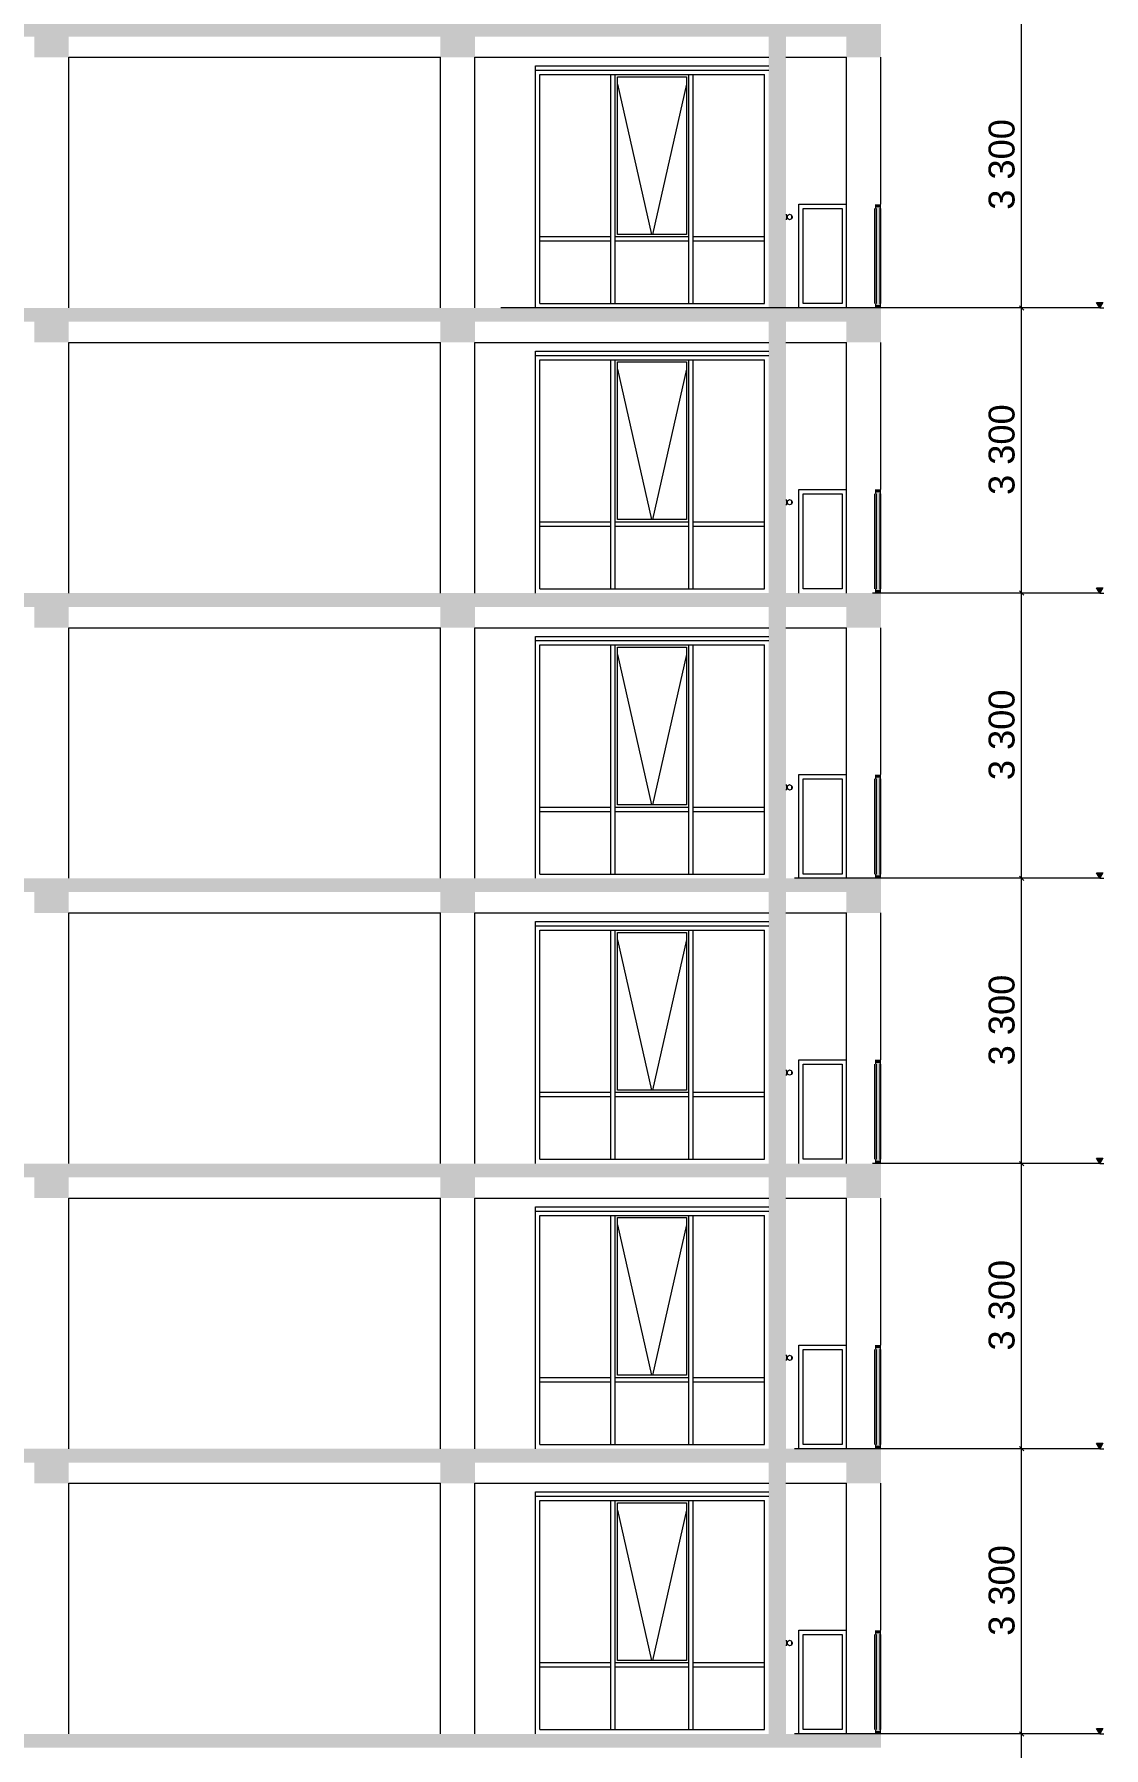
# Model space of a CAD drawing. Header units: millimetres. Extents: x 1499747 to 4230374, y -28481 to 441852.
# Drawn here: x 2466631 to 2479009, y -8041 to 11785 of the extents above; entities that cross this region are included whole.
import ezdxf
from ezdxf.xclip import XClip

# ---------------------------------------------------------------- set-up
doc = ezdxf.new("R2010")
doc.units = ezdxf.units.MM
doc.header["$MEASUREMENT"] = 0
doc.header["$XCLIPFRAME"] = 0
for name, color, linetype, lineweight in [('2 Разрез_24_Витражные окна_Ном._пера__1_Ном._пера__7', 7, 'Continuous', 18), ('2 Разрез_24_Витражные окна_Ном._пера__7', 7, 'Continuous', 18), ('2 Разрез_24_Витражные окна_Ном._пера__74_Ном._пера__255', 255, 'Continuous', 18), ('2 Разрез_24_Конструктив - Балки_Ном._пера__10_Ном._пера__134', 134, 'Continuous', 18), ('2 Разрез_24_Конструктив - Балки_Ном._пера__7', 7, 'Continuous', 18), ('2 Разрез_24_Конструктив - Колонны_Ном._пера__8_Ном._пера__12', 12, 'Continuous', 18), ('2 Разрез_24_Конструктив - Навесные Стены_Ном._пера__1_Ном._пера__7', 7, 'Continuous', 18), ('2 Разрез_24_Конструктив - Перекрытия_Ном._пера__7', 7, 'Continuous', 18), ('2 Разрез_24_Конструктив - Стены Ненесущие Газоблок_Ном._пера__7', 7, 'Continuous', 18), ('2 Разрез_24_Окна Archicad_Ном._пера__87_Ном._пера__251', 251, 'Continuous', 18), ('2 Разрез_24_Размер - ГКЛ перегородки_Ном._пера__1_Ном._пера__7', 7, 'Continuous', 18), ('2 Разрез_24_Размер - Общий_Ном._пера__1_Ном._пера__7', 7, 'Continuous', 18)]:
    doc.layers.add(name, color=color, linetype=linetype, lineweight=lineweight)
doc.layers.add('Чертеж и Рисунок', color=7, linetype='Continuous')
doc.styles.add('СГЕНЕРИР_СТИЛЬ_2', font='arial.ttf')

# ---------------------------------------------------------------- blocks, each defined once
blk = doc.blocks.new('Чертеж_2_24', base_point=(1362000, 29700))
at = {"layer": '2 Разрез_24_Витражные окна_Ном._пера__7', "linetype": 'Continuous'}
for points in [[(1370173, 37458), (1370213, 37458), (1370213, 37443), (1370228, 37443), (1370228, 37493), (1370158, 37493), (1370158, 37443), (1370173, 37443)], [(1370174, 37458), (1370174, 36328), (1370212, 36328), (1370212, 37458)], [(1370173, 36328), (1370173, 36343), (1370158, 36343), (1370158, 36293), (1370228, 36293), (1370228, 36343), (1370213, 36343), (1370213, 36328)], [(1370173, 34158), (1370213, 34158), (1370213, 34143), (1370228, 34143), (1370228, 34193), (1370158, 34193), (1370158, 34143), (1370173, 34143)], [(1370174, 34158), (1370174, 33028), (1370212, 33028), (1370212, 34158)], [(1370173, 33028), (1370173, 33043), (1370158, 33043), (1370158, 32993), (1370228, 32993), (1370228, 33043), (1370213, 33043), (1370213, 33028)], [(1370173, 30858), (1370213, 30858), (1370213, 30843), (1370228, 30843), (1370228, 30893), (1370158, 30893), (1370158, 30843), (1370173, 30843)], [(1370174, 30858), (1370174, 29728), (1370212, 29728), (1370212, 30858)], [(1370173, 29728), (1370173, 29743), (1370158, 29743), (1370158, 29693), (1370228, 29693), (1370228, 29743), (1370213, 29743), (1370213, 29728)], [(1370173, 27558), (1370213, 27558), (1370213, 27543), (1370228, 27543), (1370228, 27593), (1370158, 27593), (1370158, 27543), (1370173, 27543)], [(1370174, 27558), (1370174, 26428), (1370212, 26428), (1370212, 27558)], [(1370173, 26428), (1370173, 26443), (1370158, 26443), (1370158, 26393), (1370228, 26393), (1370228, 26443), (1370213, 26443), (1370213, 26428)], [(1370173, 24258), (1370213, 24258), (1370213, 24243), (1370228, 24243), (1370228, 24293), (1370158, 24293), (1370158, 24243), (1370173, 24243)], [(1370174, 24258), (1370174, 23128), (1370212, 23128), (1370212, 24258)], [(1370173, 23128), (1370173, 23143), (1370158, 23143), (1370158, 23093), (1370228, 23093), (1370228, 23143), (1370213, 23143), (1370213, 23128)], [(1370173, 20958), (1370213, 20958), (1370213, 20943), (1370228, 20943), (1370228, 20993), (1370158, 20993), (1370158, 20943), (1370173, 20943)], [(1370174, 20958), (1370174, 19828), (1370212, 19828), (1370212, 20958)], [(1370173, 19828), (1370173, 19843), (1370158, 19843), (1370158, 19793), (1370228, 19793), (1370228, 19843), (1370213, 19843), (1370213, 19828)]]:
    blk.add_hatch(color=256, dxfattribs=at).paths.add_polyline_path(points)
at = {"layer": '2 Разрез_24_Конструктив - Балки_Ном._пера__7', "linetype": 'Continuous'}
for points in [[(1360828, 39193), (1360828, 39433), (1360428, 39433), (1360428, 39193)], [(1365128, 39433), (1365128, 39193), (1365528, 39193), (1365528, 39433)], [(1369828, 39433), (1369828, 39193), (1370228, 39193), (1370228, 39433)], [(1360828, 35893), (1360828, 36133), (1360428, 36133), (1360428, 35893)], [(1365128, 36133), (1365128, 35893), (1365528, 35893), (1365528, 36133)], [(1369828, 36133), (1369828, 35893), (1370228, 35893), (1370228, 36133)], [(1360828, 32593), (1360828, 32833), (1360428, 32833), (1360428, 32593)], [(1365128, 32833), (1365128, 32593), (1365528, 32593), (1365528, 32833)], [(1369828, 32833), (1369828, 32593), (1370228, 32593), (1370228, 32833)], [(1360828, 29293), (1360828, 29533), (1360428, 29533), (1360428, 29293)], [(1365128, 29533), (1365128, 29293), (1365528, 29293), (1365528, 29533)], [(1369828, 29533), (1369828, 29293), (1370228, 29293), (1370228, 29533)], [(1360828, 25993), (1360828, 26233), (1360428, 26233), (1360428, 25993)], [(1365128, 26233), (1365128, 25993), (1365528, 25993), (1365528, 26233)], [(1369828, 26233), (1369828, 25993), (1370228, 25993), (1370228, 26233)], [(1360828, 22693), (1360828, 22933), (1360428, 22933), (1360428, 22693)], [(1365128, 22933), (1365128, 22693), (1365528, 22693), (1365528, 22933)], [(1369828, 22933), (1369828, 22693), (1370228, 22693), (1370228, 22933)]]:
    blk.add_hatch(color=256, dxfattribs=at).paths.add_polyline_path(points)
at = {"layer": '2 Разрез_24_Конструктив - Перекрытия_Ном._пера__7', "linetype": 'Continuous'}
for points in [[(1354203, 39433), (1370228, 39433), (1370228, 39593), (1354203, 39593)], [(1354203, 36133), (1370228, 36133), (1370228, 36293), (1354203, 36293)], [(1354203, 32833), (1370228, 32833), (1370228, 32993), (1354203, 32993)], [(1354203, 29693), (1354203, 29533), (1370228, 29533), (1370228, 29693)], [(1354203, 26393), (1354203, 26233), (1370228, 26233), (1370228, 26393)], [(1354203, 22933), (1370228, 22933), (1370228, 23093), (1354203, 23093)], [(1354203, 19633), (1370228, 19633), (1370228, 19793), (1354203, 19793)]]:
    blk.add_hatch(color=256, dxfattribs=at).paths.add_polyline_path(points)
at = {"layer": '2 Разрез_24_Конструктив - Стены Ненесущие Газоблок_Ном._пера__7', "linetype": 'Continuous'}
for points in [[(1368928, 36293), (1369128, 36293), (1369128, 39433), (1368928, 39433)], [(1368928, 32993), (1369128, 32993), (1369128, 36133), (1368928, 36133)], [(1368928, 29693), (1369128, 29693), (1369128, 32833), (1368928, 32833)], [(1368928, 26393), (1369128, 26393), (1369128, 29533), (1368928, 29533)], [(1368928, 23093), (1369128, 23093), (1369128, 26233), (1368928, 26233)], [(1368928, 19793), (1369128, 19793), (1369128, 22933), (1368928, 22933)]]:
    blk.add_hatch(color=256, dxfattribs=at).paths.add_polyline_path(points)
at = {"layer": '2 Разрез_24_Размер - ГКЛ перегородки_Ном._пера__1_Ном._пера__7', "linetype": 'Continuous'}
for points in [[(1372759, 36293), (1372795, 36356), (1372723, 36356)], [(1372759, 32993), (1372795, 33056), (1372723, 33056)], [(1372759, 29693), (1372795, 29756), (1372723, 29756)], [(1372759, 26393), (1372795, 26456), (1372723, 26456)], [(1372759, 23093), (1372795, 23156), (1372723, 23156)], [(1372759, 19793), (1372795, 19856), (1372723, 19856)]]:
    blk.add_hatch(color=256, dxfattribs=at).paths.add_polyline_path(points)
at = {"layer": '2 Разрез_24_Витражные окна_Ном._пера__1_Ном._пера__7', "linetype": 'Continuous'}
for p, q in [((1366228, 39043), (1367128, 39043)), ((1366278, 38993), (1367103, 38993)), ((1366278, 37118), (1366278, 38993)), ((1367103, 38993), (1367128, 38993)), ((1367103, 37118), (1367103, 38993)), ((1367128, 39043), (1368028, 39043)), ((1367128, 38993), (1367153, 38993)), ((1367153, 38993), (1368003, 38993)), ((1367153, 37118), (1367153, 38993)), ((1367178, 37143), (1367178, 38968)), ((1367178, 38968), (1367978, 38968)), ((1367978, 38968), (1367978, 37143)), ((1368003, 38993), (1368028, 38993)), ((1368003, 37118), (1368003, 38993)), ((1368028, 39043), (1368928, 39043)), ((1368028, 38993), (1368053, 38993)), ((1368053, 38993), (1368878, 38993)), ((1368053, 37118), (1368053, 38993)), ((1368878, 37118), (1368878, 38993)), ((1369278, 37493), (1369778, 37493)), ((1369278, 36443), (1369278, 37493)), ((1369778, 37493), (1369828, 37493)), ((1369328, 37443), (1369778, 37443)), ((1369328, 36443), (1369328, 37443)), ((1369778, 37443), (1369778, 36443)), ((1370158, 36343), (1370158, 37443)), ((1370173, 37443), (1370174, 37443)), ((1370173, 37443), (1370173, 36343)), ((1370212, 37443), (1370213, 37443)), ((1370213, 37443), (1370213, 36343)), ((1370228, 36343), (1370228, 37443)), ((1366278, 37093), (1366278, 37118)), ((1366278, 37118), (1367103, 37118)), ((1366278, 37068), (1366278, 37093)), ((1367103, 37093), (1367103, 37118)), ((1367103, 37068), (1367103, 37093)), ((1367153, 37118), (1368003, 37118)), ((1367153, 37093), (1367153, 37118)), ((1367153, 37068), (1367153, 37093)), ((1367978, 37143), (1367178, 37143)), ((1368003, 37093), (1368003, 37118)), ((1368003, 37068), (1368003, 37093)), ((1368053, 37118), (1368878, 37118)), ((1368053, 37093), (1368053, 37118)), ((1368053, 37068), (1368053, 37093)), ((1368878, 37093), (1368878, 37118)), ((1368878, 37068), (1368878, 37093)), ((1366278, 36343), (1366278, 37068)), ((1366278, 37068), (1367103, 37068)), ((1367103, 36343), (1367103, 37068)), ((1367153, 36343), (1367153, 37068)), ((1367153, 37068), (1368003, 37068)), ((1368003, 36343), (1368003, 37068)), ((1368053, 36343), (1368053, 37068)), ((1368053, 37068), (1368878, 37068)), ((1368878, 36343), (1368878, 37068)), ((1366278, 36343), (1367103, 36343)), ((1367103, 36343), (1367128, 36343)), ((1367128, 36343), (1367153, 36343)), ((1367153, 36343), (1368003, 36343)), ((1368003, 36343), (1368028, 36343)), ((1368028, 36343), (1368053, 36343)), ((1368053, 36343), (1368878, 36343)), ((1369278, 36293), (1369278, 36443)), ((1369328, 36343), (1369328, 36443)), ((1369778, 36343), (1369328, 36343)), ((1369778, 36443), (1369778, 36343)), ((1370174, 36343), (1370173, 36343)), ((1370213, 36343), (1370212, 36343)), ((1366228, 35743), (1367128, 35743)), ((1366278, 35693), (1367103, 35693)), ((1366278, 33818), (1366278, 35693)), ((1367103, 35693), (1367128, 35693)), ((1367103, 33818), (1367103, 35693)), ((1367128, 35743), (1368028, 35743)), ((1367128, 35693), (1367153, 35693)), ((1367153, 35693), (1368003, 35693)), ((1367153, 33818), (1367153, 35693)), ((1368003, 35693), (1368028, 35693)), ((1368003, 33818), (1368003, 35693)), ((1368028, 35743), (1368928, 35743)), ((1368028, 35693), (1368053, 35693)), ((1368053, 35693), (1368878, 35693)), ((1368053, 33818), (1368053, 35693)), ((1368878, 33818), (1368878, 35693)), ((1367178, 33843), (1367178, 35668)), ((1367178, 35668), (1367978, 35668)), ((1367978, 35668), (1367978, 33843)), ((1369278, 34193), (1369778, 34193)), ((1369278, 33143), (1369278, 34193)), ((1369328, 34143), (1369778, 34143)), ((1369328, 33143), (1369328, 34143)), ((1369778, 34193), (1369828, 34193)), ((1369778, 34143), (1369778, 33143)), ((1370158, 33043), (1370158, 34143)), ((1370173, 34143), (1370174, 34143)), ((1370173, 34143), (1370173, 33043)), ((1370212, 34143), (1370213, 34143)), ((1370213, 34143), (1370213, 33043)), ((1370228, 33043), (1370228, 34143)), ((1366278, 33793), (1366278, 33818)), ((1366278, 33818), (1367103, 33818)), ((1366278, 33768), (1366278, 33793)), ((1366278, 33043), (1366278, 33768)), ((1366278, 33768), (1367103, 33768)), ((1367103, 33793), (1367103, 33818)), ((1367103, 33768), (1367103, 33793)), ((1367103, 33043), (1367103, 33768)), ((1367153, 33818), (1368003, 33818)), ((1367153, 33793), (1367153, 33818)), ((1367153, 33768), (1367153, 33793)), ((1367153, 33043), (1367153, 33768)), ((1367153, 33768), (1368003, 33768)), ((1367978, 33843), (1367178, 33843)), ((1368003, 33793), (1368003, 33818)), ((1368003, 33768), (1368003, 33793)), ((1368003, 33043), (1368003, 33768)), ((1368053, 33818), (1368878, 33818)), ((1368053, 33793), (1368053, 33818)), ((1368053, 33768), (1368053, 33793)), ((1368053, 33043), (1368053, 33768)), ((1368053, 33768), (1368878, 33768)), ((1368878, 33793), (1368878, 33818)), ((1368878, 33768), (1368878, 33793)), ((1368878, 33043), (1368878, 33768)), ((1369278, 32993), (1369278, 33143)), ((1369328, 33043), (1369328, 33143)), ((1369778, 33143), (1369778, 33043)), ((1366278, 33043), (1367103, 33043)), ((1367103, 33043), (1367128, 33043)), ((1367128, 33043), (1367153, 33043)), ((1367153, 33043), (1368003, 33043)), ((1368003, 33043), (1368028, 33043)), ((1368028, 33043), (1368053, 33043)), ((1368053, 33043), (1368878, 33043)), ((1369778, 33043), (1369328, 33043)), ((1370174, 33043), (1370173, 33043)), ((1370213, 33043), (1370212, 33043)), ((1366228, 32443), (1367128, 32443)), ((1366278, 32393), (1367103, 32393)), ((1366278, 30518), (1366278, 32393)), ((1367103, 32393), (1367128, 32393)), ((1367103, 30518), (1367103, 32393)), ((1367128, 32443), (1368028, 32443)), ((1367128, 32393), (1367153, 32393)), ((1367153, 32393), (1368003, 32393)), ((1367153, 30518), (1367153, 32393)), ((1367178, 30543), (1367178, 32368)), ((1367178, 32368), (1367978, 32368)), ((1367978, 32368), (1367978, 30543)), ((1368003, 32393), (1368028, 32393)), ((1368003, 30518), (1368003, 32393)), ((1368028, 32443), (1368928, 32443)), ((1368028, 32393), (1368053, 32393)), ((1368053, 32393), (1368878, 32393)), ((1368053, 30518), (1368053, 32393)), ((1368878, 30518), (1368878, 32393)), ((1369278, 30893), (1369778, 30893)), ((1369278, 29843), (1369278, 30893)), ((1369328, 30843), (1369778, 30843)), ((1369328, 29843), (1369328, 30843)), ((1369778, 30893), (1369828, 30893)), ((1369778, 30843), (1369778, 29843)), ((1370158, 29743), (1370158, 30843)), ((1370173, 30843), (1370174, 30843)), ((1370173, 30843), (1370173, 29743)), ((1370212, 30843), (1370213, 30843)), ((1370213, 30843), (1370213, 29743)), ((1370228, 29743), (1370228, 30843)), ((1367978, 30543), (1367178, 30543)), ((1366278, 30493), (1366278, 30518)), ((1366278, 30518), (1367103, 30518)), ((1366278, 30468), (1366278, 30493)), ((1366278, 29743), (1366278, 30468)), ((1366278, 30468), (1367103, 30468)), ((1367103, 30493), (1367103, 30518)), ((1367103, 30468), (1367103, 30493)), ((1367103, 29743), (1367103, 30468)), ((1367153, 30518), (1368003, 30518)), ((1367153, 30493), (1367153, 30518)), ((1367153, 30468), (1367153, 30493)), ((1367153, 29743), (1367153, 30468)), ((1367153, 30468), (1368003, 30468)), ((1368003, 30493), (1368003, 30518)), ((1368003, 30468), (1368003, 30493)), ((1368003, 29743), (1368003, 30468)), ((1368053, 30518), (1368878, 30518)), ((1368053, 30493), (1368053, 30518)), ((1368053, 30468), (1368053, 30493)), ((1368053, 29743), (1368053, 30468)), ((1368053, 30468), (1368878, 30468)), ((1368878, 30493), (1368878, 30518)), ((1368878, 30468), (1368878, 30493)), ((1368878, 29743), (1368878, 30468)), ((1366278, 29743), (1367103, 29743)), ((1367103, 29743), (1367128, 29743)), ((1367128, 29743), (1367153, 29743)), ((1367153, 29743), (1368003, 29743)), ((1368003, 29743), (1368028, 29743)), ((1368028, 29743), (1368053, 29743)), ((1368053, 29743), (1368878, 29743)), ((1369278, 29693), (1369278, 29843)), ((1369328, 29743), (1369328, 29843)), ((1369778, 29743), (1369328, 29743)), ((1369778, 29843), (1369778, 29743)), ((1370174, 29743), (1370173, 29743)), ((1370213, 29743), (1370212, 29743)), ((1366228, 29143), (1367128, 29143)), ((1366278, 29093), (1367103, 29093)), ((1366278, 27218), (1366278, 29093)), ((1367103, 29093), (1367128, 29093)), ((1367103, 27218), (1367103, 29093)), ((1367128, 29143), (1368028, 29143)), ((1367128, 29093), (1367153, 29093)), ((1367153, 29093), (1368003, 29093)), ((1367153, 27218), (1367153, 29093)), ((1367178, 27243), (1367178, 29068)), ((1367178, 29068), (1367978, 29068)), ((1367978, 29068), (1367978, 27243)), ((1368003, 29093), (1368028, 29093)), ((1368003, 27218), (1368003, 29093)), ((1368028, 29143), (1368928, 29143)), ((1368028, 29093), (1368053, 29093)), ((1368053, 29093), (1368878, 29093)), ((1368053, 27218), (1368053, 29093)), ((1368878, 27218), (1368878, 29093)), ((1369278, 27593), (1369778, 27593)), ((1369278, 26543), (1369278, 27593)), ((1369778, 27593), (1369828, 27593)), ((1369328, 27543), (1369778, 27543)), ((1369328, 26543), (1369328, 27543)), ((1369778, 27543), (1369778, 26543)), ((1370158, 26443), (1370158, 27543)), ((1370173, 27543), (1370174, 27543)), ((1370173, 27543), (1370173, 26443)), ((1370212, 27543), (1370213, 27543)), ((1370213, 27543), (1370213, 26443)), ((1370228, 26443), (1370228, 27543)), ((1366278, 27193), (1366278, 27218)), ((1366278, 27218), (1367103, 27218)), ((1366278, 27168), (1366278, 27193)), ((1366278, 26443), (1366278, 27168)), ((1366278, 27168), (1367103, 27168)), ((1367103, 27193), (1367103, 27218)), ((1367103, 27168), (1367103, 27193)), ((1367103, 26443), (1367103, 27168)), ((1367153, 27218), (1368003, 27218)), ((1367153, 27193), (1367153, 27218)), ((1367153, 27168), (1367153, 27193)), ((1367153, 26443), (1367153, 27168)), ((1367153, 27168), (1368003, 27168)), ((1367978, 27243), (1367178, 27243)), ((1368003, 27193), (1368003, 27218)), ((1368003, 27168), (1368003, 27193)), ((1368003, 26443), (1368003, 27168)), ((1368053, 27218), (1368878, 27218)), ((1368053, 27193), (1368053, 27218)), ((1368053, 27168), (1368053, 27193)), ((1368053, 26443), (1368053, 27168)), ((1368053, 27168), (1368878, 27168)), ((1368878, 27193), (1368878, 27218)), ((1368878, 27168), (1368878, 27193)), ((1368878, 26443), (1368878, 27168)), ((1366278, 26443), (1367103, 26443)), ((1367103, 26443), (1367128, 26443)), ((1367128, 26443), (1367153, 26443)), ((1367153, 26443), (1368003, 26443)), ((1368003, 26443), (1368028, 26443)), ((1368028, 26443), (1368053, 26443)), ((1368053, 26443), (1368878, 26443)), ((1369278, 26393), (1369278, 26543)), ((1369328, 26443), (1369328, 26543)), ((1369778, 26443), (1369328, 26443)), ((1369778, 26543), (1369778, 26443)), ((1370174, 26443), (1370173, 26443)), ((1370213, 26443), (1370212, 26443)), ((1366228, 25843), (1367128, 25843)), ((1366278, 25793), (1367103, 25793)), ((1366278, 23918), (1366278, 25793)), ((1367103, 25793), (1367128, 25793)), ((1367103, 23918), (1367103, 25793)), ((1367128, 25843), (1368028, 25843)), ((1367128, 25793), (1367153, 25793)), ((1367153, 25793), (1368003, 25793)), ((1367153, 23918), (1367153, 25793)), ((1368003, 25793), (1368028, 25793)), ((1368003, 23918), (1368003, 25793)), ((1368028, 25843), (1368928, 25843)), ((1368028, 25793), (1368053, 25793)), ((1368053, 25793), (1368878, 25793)), ((1368053, 23918), (1368053, 25793)), ((1368878, 23918), (1368878, 25793)), ((1367178, 23943), (1367178, 25768)), ((1367178, 25768), (1367978, 25768)), ((1367978, 25768), (1367978, 23943)), ((1369278, 24293), (1369778, 24293)), ((1369278, 23243), (1369278, 24293)), ((1369328, 24243), (1369778, 24243)), ((1369328, 23243), (1369328, 24243)), ((1369778, 24293), (1369828, 24293)), ((1369778, 24243), (1369778, 23243)), ((1370158, 23143), (1370158, 24243)), ((1370173, 24243), (1370174, 24243)), ((1370173, 24243), (1370173, 23143)), ((1370212, 24243), (1370213, 24243)), ((1370213, 24243), (1370213, 23143)), ((1370228, 23143), (1370228, 24243)), ((1366278, 23893), (1366278, 23918)), ((1366278, 23918), (1367103, 23918)), ((1366278, 23868), (1366278, 23893)), ((1366278, 23143), (1366278, 23868)), ((1366278, 23868), (1367103, 23868)), ((1367103, 23893), (1367103, 23918)), ((1367103, 23868), (1367103, 23893)), ((1367103, 23143), (1367103, 23868)), ((1367153, 23918), (1368003, 23918)), ((1367153, 23893), (1367153, 23918)), ((1367153, 23868), (1367153, 23893)), ((1367153, 23143), (1367153, 23868)), ((1367153, 23868), (1368003, 23868)), ((1367978, 23943), (1367178, 23943)), ((1368003, 23893), (1368003, 23918)), ((1368003, 23868), (1368003, 23893)), ((1368003, 23143), (1368003, 23868)), ((1368053, 23918), (1368878, 23918)), ((1368053, 23893), (1368053, 23918)), ((1368053, 23868), (1368053, 23893)), ((1368053, 23143), (1368053, 23868)), ((1368053, 23868), (1368878, 23868)), ((1368878, 23893), (1368878, 23918)), ((1368878, 23868), (1368878, 23893)), ((1368878, 23143), (1368878, 23868)), ((1369278, 23093), (1369278, 23243)), ((1369328, 23143), (1369328, 23243)), ((1369778, 23243), (1369778, 23143)), ((1366278, 23143), (1367103, 23143)), ((1367103, 23143), (1367128, 23143)), ((1367128, 23143), (1367153, 23143)), ((1367153, 23143), (1368003, 23143)), ((1368003, 23143), (1368028, 23143)), ((1368028, 23143), (1368053, 23143)), ((1368053, 23143), (1368878, 23143)), ((1369778, 23143), (1369328, 23143)), ((1370174, 23143), (1370173, 23143)), ((1370213, 23143), (1370212, 23143)), ((1366228, 22543), (1367128, 22543)), ((1366278, 22493), (1367103, 22493)), ((1366278, 20618), (1366278, 22493)), ((1367103, 22493), (1367128, 22493)), ((1367103, 20618), (1367103, 22493)), ((1367128, 22543), (1368028, 22543)), ((1367128, 22493), (1367153, 22493)), ((1367153, 22493), (1368003, 22493)), ((1367153, 20618), (1367153, 22493)), ((1367178, 20643), (1367178, 22468)), ((1367178, 22468), (1367978, 22468)), ((1367978, 22468), (1367978, 20643)), ((1368003, 22493), (1368028, 22493)), ((1368003, 20618), (1368003, 22493)), ((1368028, 22543), (1368928, 22543)), ((1368028, 22493), (1368053, 22493)), ((1368053, 22493), (1368878, 22493)), ((1368053, 20618), (1368053, 22493)), ((1368878, 20618), (1368878, 22493)), ((1369278, 20993), (1369778, 20993)), ((1369278, 19943), (1369278, 20993)), ((1369328, 20943), (1369778, 20943)), ((1369328, 19943), (1369328, 20943)), ((1369778, 20993), (1369828, 20993)), ((1369778, 20943), (1369778, 19943)), ((1370158, 19843), (1370158, 20943)), ((1370173, 20943), (1370174, 20943)), ((1370173, 20943), (1370173, 19843)), ((1370212, 20943), (1370213, 20943)), ((1370213, 20943), (1370213, 19843)), ((1370228, 19843), (1370228, 20943)), ((1367978, 20643), (1367178, 20643)), ((1366278, 20593), (1366278, 20618)), ((1366278, 20618), (1367103, 20618)), ((1366278, 20568), (1366278, 20593)), ((1366278, 19843), (1366278, 20568)), ((1366278, 20568), (1367103, 20568)), ((1367103, 20593), (1367103, 20618)), ((1367103, 20568), (1367103, 20593)), ((1367103, 19843), (1367103, 20568)), ((1367153, 20618), (1368003, 20618)), ((1367153, 20593), (1367153, 20618)), ((1367153, 20568), (1367153, 20593)), ((1367153, 19843), (1367153, 20568)), ((1367153, 20568), (1368003, 20568)), ((1368003, 20593), (1368003, 20618)), ((1368003, 20568), (1368003, 20593)), ((1368003, 19843), (1368003, 20568)), ((1368053, 20618), (1368878, 20618)), ((1368053, 20593), (1368053, 20618)), ((1368053, 20568), (1368053, 20593)), ((1368053, 19843), (1368053, 20568)), ((1368053, 20568), (1368878, 20568)), ((1368878, 20593), (1368878, 20618)), ((1368878, 20568), (1368878, 20593)), ((1368878, 19843), (1368878, 20568)), ((1366278, 19843), (1367103, 19843)), ((1367103, 19843), (1367128, 19843)), ((1367128, 19843), (1367153, 19843)), ((1367153, 19843), (1368003, 19843)), ((1368003, 19843), (1368028, 19843)), ((1368028, 19843), (1368053, 19843)), ((1368053, 19843), (1368878, 19843)), ((1369278, 19793), (1369278, 19943)), ((1369328, 19843), (1369328, 19943)), ((1369778, 19843), (1369328, 19843)), ((1369778, 19943), (1369778, 19843)), ((1370174, 19843), (1370173, 19843)), ((1370213, 19843), (1370212, 19843))]:
    blk.add_line(p, q, dxfattribs=at)
at = {"layer": '2 Разрез_24_Витражные окна_Ном._пера__74_Ном._пера__255', "linetype": 'Continuous'}
for p, q in [((1367178, 38883), (1367572, 37143)), ((1367978, 38883), (1367584, 37143)), ((1367178, 35583), (1367572, 33843)), ((1367978, 35583), (1367584, 33843)), ((1367178, 32283), (1367572, 30543)), ((1367978, 32283), (1367584, 30543)), ((1367178, 28983), (1367572, 27243)), ((1367978, 28983), (1367584, 27243)), ((1367178, 25683), (1367572, 23943)), ((1367978, 25683), (1367584, 23943)), ((1367178, 22383), (1367572, 20643)), ((1367978, 22383), (1367584, 20643))]:
    blk.add_line(p, q, dxfattribs=at)
at = {"layer": '2 Разрез_24_Конструктив - Балки_Ном._пера__10_Ном._пера__134', "linetype": 'Continuous'}
for p, q in [((1360828, 39193), (1365128, 39193)), ((1365528, 39193), (1368928, 39193)), ((1369128, 39193), (1369828, 39193)), ((1360828, 35893), (1365128, 35893)), ((1365528, 35893), (1368928, 35893)), ((1369128, 35893), (1369828, 35893)), ((1360828, 32593), (1365128, 32593)), ((1365528, 32593), (1368928, 32593)), ((1369128, 32593), (1369828, 32593)), ((1360828, 29293), (1365128, 29293)), ((1365528, 29293), (1368928, 29293)), ((1369128, 29293), (1369828, 29293)), ((1360828, 25993), (1365128, 25993)), ((1365528, 25993), (1368928, 25993)), ((1369128, 25993), (1369828, 25993)), ((1360828, 22693), (1365128, 22693)), ((1365528, 22693), (1368928, 22693)), ((1369128, 22693), (1369828, 22693))]:
    blk.add_line(p, q, dxfattribs=at)
at = {"layer": '2 Разрез_24_Конструктив - Колонны_Ном._пера__8_Ном._пера__12', "linetype": 'Continuous'}
for p, q in [((1360828, 36293), (1360828, 39193)), ((1365128, 36293), (1365128, 39193)), ((1365528, 36293), (1365528, 39193)), ((1369828, 36293), (1369828, 39193)), ((1370228, 37493), (1370228, 39193)), ((1360828, 32993), (1360828, 35893)), ((1365128, 32993), (1365128, 35893)), ((1365528, 32993), (1365528, 35893)), ((1369828, 32993), (1369828, 35893)), ((1370228, 34193), (1370228, 35893)), ((1360828, 29693), (1360828, 32593)), ((1365128, 29693), (1365128, 32593)), ((1365528, 29693), (1365528, 32593)), ((1369828, 29693), (1369828, 32593)), ((1370228, 30893), (1370228, 32593)), ((1360828, 26393), (1360828, 29293)), ((1365128, 26393), (1365128, 29293)), ((1365528, 26393), (1365528, 29293)), ((1369828, 26393), (1369828, 29293)), ((1370228, 27593), (1370228, 29293)), ((1360828, 23093), (1360828, 25993)), ((1365128, 23093), (1365128, 25993)), ((1365528, 23093), (1365528, 25993)), ((1369828, 23093), (1369828, 25993)), ((1370228, 24293), (1370228, 25993)), ((1360828, 19793), (1360828, 22693)), ((1365128, 19793), (1365128, 22693)), ((1365528, 19793), (1365528, 22693)), ((1369828, 19793), (1369828, 22693)), ((1370228, 20993), (1370228, 22693))]:
    blk.add_line(p, q, dxfattribs=at)
at = {"layer": '2 Разрез_24_Конструктив - Навесные Стены_Ном._пера__1_Ном._пера__7', "linetype": 'Continuous'}
for p, q in [((1369138, 37370), (1369128, 37370)), ((1369138, 37316), (1369128, 37316)), ((1369138, 37363), (1369138, 37370)), ((1369138, 37343), (1369138, 37363)), ((1369146, 37358), (1369138, 37358)), ((1369138, 37324), (1369138, 37343)), ((1369146, 37328), (1369138, 37328)), ((1369138, 37316), (1369138, 37324)), ((1369168, 37373), (1369146, 37358)), ((1369146, 37354), (1369146, 37358)), ((1369146, 37343), (1369146, 37354)), ((1369146, 37333), (1369146, 37343)), ((1369146, 37328), (1369146, 37333)), ((1369168, 37314), (1369146, 37328)), ((1369193, 37365), (1369168, 37373)), ((1369193, 37322), (1369168, 37314)), ((1369195, 37360), (1369193, 37365)), ((1369195, 37327), (1369193, 37322)), ((1369195, 37355), (1369195, 37360)), ((1369195, 37343), (1369195, 37355)), ((1369202, 37351), (1369195, 37353)), ((1369195, 37332), (1369195, 37343)), ((1369195, 37334), (1369202, 37336)), ((1369195, 37327), (1369195, 37332)), ((1369205, 37343), (1369202, 37351)), ((1369202, 37336), (1369205, 37343)), ((1369138, 34070), (1369128, 34070)), ((1369138, 34016), (1369128, 34016)), ((1369138, 34063), (1369138, 34070)), ((1369138, 34043), (1369138, 34063)), ((1369146, 34058), (1369138, 34058)), ((1369138, 34024), (1369138, 34043)), ((1369146, 34028), (1369138, 34028)), ((1369138, 34016), (1369138, 34024)), ((1369168, 34073), (1369146, 34058)), ((1369146, 34054), (1369146, 34058)), ((1369146, 34043), (1369146, 34054)), ((1369146, 34033), (1369146, 34043)), ((1369146, 34028), (1369146, 34033)), ((1369168, 34014), (1369146, 34028)), ((1369193, 34065), (1369168, 34073)), ((1369193, 34022), (1369168, 34014)), ((1369195, 34060), (1369193, 34065)), ((1369195, 34027), (1369193, 34022)), ((1369195, 34055), (1369195, 34060)), ((1369195, 34043), (1369195, 34055)), ((1369202, 34051), (1369195, 34053)), ((1369195, 34032), (1369195, 34043)), ((1369195, 34034), (1369202, 34036)), ((1369195, 34027), (1369195, 34032)), ((1369205, 34043), (1369202, 34051)), ((1369202, 34036), (1369205, 34043)), ((1369138, 30770), (1369128, 30770)), ((1369138, 30763), (1369138, 30770)), ((1369138, 30743), (1369138, 30763)), ((1369146, 30758), (1369138, 30758)), ((1369138, 30724), (1369138, 30743)), ((1369168, 30773), (1369146, 30758)), ((1369146, 30754), (1369146, 30758)), ((1369146, 30743), (1369146, 30754)), ((1369146, 30733), (1369146, 30743)), ((1369146, 30728), (1369146, 30733)), ((1369193, 30765), (1369168, 30773)), ((1369195, 30760), (1369193, 30765)), ((1369195, 30755), (1369195, 30760)), ((1369195, 30743), (1369195, 30755)), ((1369202, 30751), (1369195, 30753)), ((1369195, 30732), (1369195, 30743)), ((1369195, 30734), (1369202, 30736)), ((1369195, 30727), (1369195, 30732)), ((1369205, 30743), (1369202, 30751)), ((1369202, 30736), (1369205, 30743)), ((1369138, 30716), (1369128, 30716)), ((1369146, 30728), (1369138, 30728)), ((1369138, 30716), (1369138, 30724)), ((1369168, 30714), (1369146, 30728)), ((1369193, 30722), (1369168, 30714)), ((1369195, 30727), (1369193, 30722)), ((1369138, 27470), (1369128, 27470)), ((1369138, 27416), (1369128, 27416)), ((1369138, 27463), (1369138, 27470)), ((1369138, 27443), (1369138, 27463)), ((1369146, 27458), (1369138, 27458)), ((1369138, 27424), (1369138, 27443)), ((1369146, 27428), (1369138, 27428)), ((1369138, 27416), (1369138, 27424)), ((1369168, 27473), (1369146, 27458)), ((1369146, 27454), (1369146, 27458)), ((1369146, 27443), (1369146, 27454)), ((1369146, 27433), (1369146, 27443)), ((1369146, 27428), (1369146, 27433)), ((1369168, 27414), (1369146, 27428)), ((1369193, 27465), (1369168, 27473)), ((1369193, 27422), (1369168, 27414)), ((1369195, 27460), (1369193, 27465)), ((1369195, 27427), (1369193, 27422)), ((1369195, 27455), (1369195, 27460)), ((1369195, 27443), (1369195, 27455)), ((1369202, 27451), (1369195, 27453)), ((1369195, 27432), (1369195, 27443)), ((1369195, 27434), (1369202, 27436)), ((1369195, 27427), (1369195, 27432)), ((1369205, 27443), (1369202, 27451)), ((1369202, 27436), (1369205, 27443)), ((1369138, 24170), (1369128, 24170)), ((1369138, 24116), (1369128, 24116)), ((1369138, 24163), (1369138, 24170)), ((1369138, 24143), (1369138, 24163)), ((1369146, 24158), (1369138, 24158)), ((1369138, 24124), (1369138, 24143)), ((1369146, 24128), (1369138, 24128)), ((1369138, 24116), (1369138, 24124)), ((1369168, 24173), (1369146, 24158)), ((1369146, 24154), (1369146, 24158)), ((1369146, 24143), (1369146, 24154)), ((1369146, 24133), (1369146, 24143)), ((1369146, 24128), (1369146, 24133)), ((1369168, 24114), (1369146, 24128)), ((1369193, 24165), (1369168, 24173)), ((1369193, 24122), (1369168, 24114)), ((1369195, 24160), (1369193, 24165)), ((1369195, 24127), (1369193, 24122)), ((1369195, 24155), (1369195, 24160)), ((1369195, 24143), (1369195, 24155)), ((1369202, 24151), (1369195, 24153)), ((1369195, 24132), (1369195, 24143)), ((1369195, 24134), (1369202, 24136)), ((1369195, 24127), (1369195, 24132)), ((1369205, 24143), (1369202, 24151)), ((1369202, 24136), (1369205, 24143)), ((1369138, 20870), (1369128, 20870)), ((1369138, 20863), (1369138, 20870)), ((1369138, 20843), (1369138, 20863)), ((1369146, 20858), (1369138, 20858)), ((1369138, 20824), (1369138, 20843)), ((1369146, 20828), (1369138, 20828)), ((1369138, 20816), (1369138, 20824)), ((1369168, 20873), (1369146, 20858)), ((1369146, 20854), (1369146, 20858)), ((1369146, 20843), (1369146, 20854)), ((1369146, 20833), (1369146, 20843)), ((1369146, 20828), (1369146, 20833)), ((1369168, 20814), (1369146, 20828)), ((1369193, 20865), (1369168, 20873)), ((1369193, 20822), (1369168, 20814)), ((1369195, 20860), (1369193, 20865)), ((1369195, 20827), (1369193, 20822)), ((1369195, 20855), (1369195, 20860)), ((1369195, 20843), (1369195, 20855)), ((1369202, 20851), (1369195, 20853)), ((1369195, 20832), (1369195, 20843)), ((1369195, 20834), (1369202, 20836)), ((1369195, 20827), (1369195, 20832)), ((1369205, 20843), (1369202, 20851)), ((1369202, 20836), (1369205, 20843)), ((1369138, 20816), (1369128, 20816))]:
    blk.add_line(p, q, dxfattribs=at)
at = {"layer": '2 Разрез_24_Окна Archicad_Ном._пера__87_Ном._пера__251', "linetype": 'Continuous'}
for p, q in [((1366228, 39093), (1368928, 39093)), ((1366228, 36293), (1366228, 39093)), ((1366228, 35793), (1368928, 35793)), ((1366228, 32993), (1366228, 35793)), ((1366228, 32493), (1368928, 32493)), ((1366228, 29693), (1366228, 32493)), ((1366228, 29193), (1368928, 29193)), ((1366228, 26393), (1366228, 29193)), ((1366228, 25893), (1368928, 25893)), ((1366228, 23093), (1366228, 25893)), ((1366228, 22593), (1368928, 22593)), ((1366228, 19793), (1366228, 22593))]:
    blk.add_line(p, q, dxfattribs=at)
at = {"layer": '2 Разрез_24_Размер - ГКЛ перегородки_Ном._пера__1_Ном._пера__7', "linetype": 'Continuous'}
for p, q in [((1372759, 36293), (1365828, 36293)), ((1372759, 36293), (1372723, 36356)), ((1372723, 36356), (1372795, 36356)), ((1372795, 36356), (1372759, 36293)), ((1372759, 36293), (1372806, 36293)), ((1372759, 32993), (1370128, 32993)), ((1372759, 32993), (1372723, 33056)), ((1372723, 33056), (1372795, 33056)), ((1372795, 33056), (1372759, 32993)), ((1372759, 32993), (1372806, 32993)), ((1372759, 29693), (1372723, 29756)), ((1372723, 29756), (1372795, 29756)), ((1372795, 29756), (1372759, 29693)), ((1372759, 29693), (1369228, 29693)), ((1372759, 29693), (1372806, 29693)), ((1372759, 26393), (1370128, 26393)), ((1372759, 26393), (1372723, 26456)), ((1372723, 26456), (1372795, 26456)), ((1372795, 26456), (1372759, 26393)), ((1372759, 26393), (1372806, 26393)), ((1372759, 23093), (1369228, 23093)), ((1372759, 23093), (1372723, 23156)), ((1372723, 23156), (1372795, 23156)), ((1372795, 23156), (1372759, 23093)), ((1372759, 23093), (1372806, 23093)), ((1372759, 19793), (1372723, 19856)), ((1372723, 19856), (1372795, 19856)), ((1372795, 19856), (1372759, 19793)), ((1372759, 19793), (1369228, 19793)), ((1372759, 19793), (1372806, 19793))]:
    blk.add_line(p, q, dxfattribs=at)
at = {"layer": '2 Разрез_24_Размер - Общий_Ном._пера__1_Ном._пера__7', "linetype": 'Continuous'}
for p, q in [((1371856, 36293), (1371856, 39593)), ((1371903, 36293), (1370528, 36293)), ((1371903, 36293), (1370528, 36293)), ((1371831, 36318), (1371881, 36268)), ((1371831, 36318), (1371881, 36268)), ((1371856, 32993), (1371856, 36293)), ((1371903, 32993), (1370528, 32993)), ((1371903, 32993), (1370528, 32993)), ((1371831, 33018), (1371881, 32968)), ((1371831, 33018), (1371881, 32968)), ((1371856, 29693), (1371856, 32993)), ((1371903, 29693), (1370528, 29693)), ((1371903, 29693), (1370528, 29693)), ((1371831, 29718), (1371881, 29668)), ((1371831, 29718), (1371881, 29668)), ((1371856, 26393), (1371856, 29693)), ((1371903, 26393), (1370528, 26393)), ((1371903, 26393), (1370528, 26393)), ((1371831, 26418), (1371881, 26368)), ((1371831, 26418), (1371881, 26368)), ((1371856, 23093), (1371856, 26393)), ((1371903, 23093), (1370528, 23093)), ((1371903, 23093), (1370528, 23093)), ((1371831, 23118), (1371881, 23068)), ((1371831, 23118), (1371881, 23068)), ((1371856, 19793), (1371856, 23093)), ((1371903, 19793), (1370528, 19793)), ((1371903, 19793), (1370528, 19793)), ((1371831, 19818), (1371881, 19768)), ((1371831, 19818), (1371881, 19768)), ((1371856, 14843), (1371856, 19793))]:
    blk.add_line(p, q, dxfattribs=at)
at = {"layer": '2 Разрез_24_Размер - Общий_Ном._пера__1_Ном._пера__7', "linetype": 'Continuous', "char_height": 300, "attachment_point": 7, "rotation": 90, "style": 'СГЕНЕРИР_СТИЛЬ_2'}
for insert in [(1371778, 37429), (1371778, 34129), (1371778, 30829), (1371778, 27529), (1371778, 24229), (1371778, 20929)]:
    blk.add_mtext('\\A1;{\\pql;\\fArial|b0|i0|c204|p0;\\W1.000000;3\xa0300}', dxfattribs=dict(at, insert=insert))

msp = doc.modelspace()

# ---------------------------------------------------------------- block references
at = {"layer": 'Чертеж и Рисунок', "linetype": 'Continuous'}
ref = msp.add_blockref('Чертеж_2_24', (2468202.85824, 2025.38887), dxfattribs=at)
XClip(ref).set_block_clipping_path([(1320000, 0), (1404000, 59400.0000000006)])

doc.saveas('drawing.dxf')
